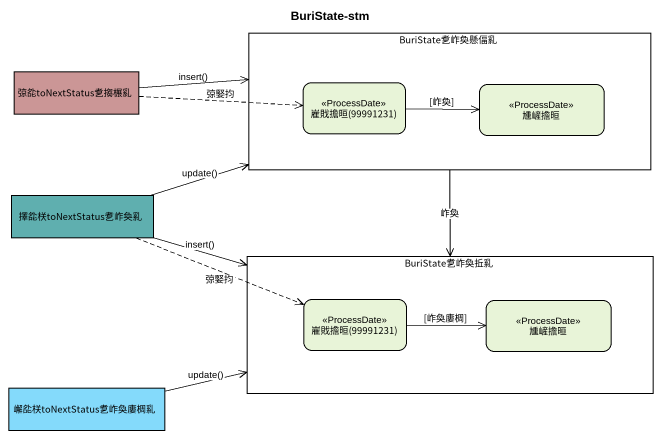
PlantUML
@startuml
title BuriState-stm
hide empty description
state BuriState乽岞奐懸偪乿 <<object>> {
  state "嵟戝擔晅(99991231)" as 嵟戝擔晅_99991231 <<ProcessDate>>
  state 尰嵼擔晅 <<ProcessDate>>
}
state 弶夞toNextStatus乽搊榐乿 <<object>> #CB9696
state 擇夞栚toNextStatus乽岞奐乿 <<object>> #5FAFAF
state BuriState乽岞奐拞乿 <<object>> {
  state "嵟戝擔晅(99991231)" as 嵟戝擔晅_99991231_2 <<ProcessDate>>
  state "尰嵼擔晅" as 尰嵼擔晅_2 <<ProcessDate>>
}
state 嶰夞栚toNextStatus乽岞奐廔椆乿 <<object>> #84DAFB
BuriState乽岞奐懸偪乿 --> BuriState乽岞奐拞乿 : 岞奐
弶夞toNextStatus乽搊榐乿 -right-> BuriState乽岞奐懸偪乿 : insert()
弶夞toNextStatus乽搊榐乿 -right[dashed]-> 嵟戝擔晅_99991231 : 弶婜抣
嵟戝擔晅_99991231 -right-> 尰嵼擔晅 : [岞奐]
擇夞栚toNextStatus乽岞奐乿 -right-> BuriState乽岞奐懸偪乿 : update()
擇夞栚toNextStatus乽岞奐乿 -right-> BuriState乽岞奐拞乿 : insert()
擇夞栚toNextStatus乽岞奐乿 -right[dashed]-> 嵟戝擔晅_99991231_2 : 弶婜抣
嵟戝擔晅_99991231_2 -right-> 尰嵼擔晅_2 : [岞奐廔椆]
嶰夞栚toNextStatus乽岞奐廔椆乿 -right-> BuriState乽岞奐拞乿 : update()
@enduml
